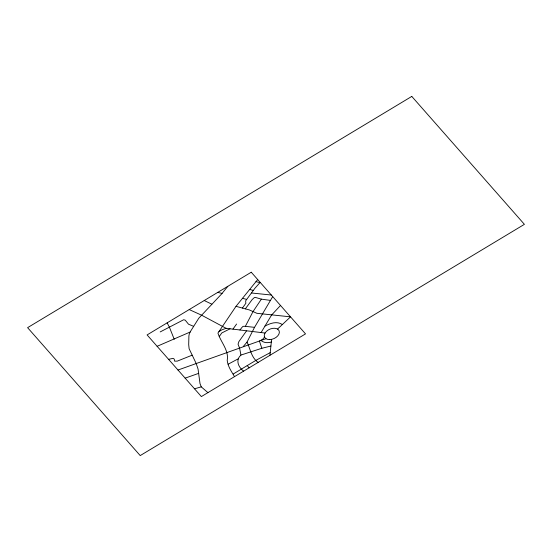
<?xml version="1.0" encoding="UTF-8"?>
<svg xmlns="http://www.w3.org/2000/svg" width="552" height="552" viewBox="0 0 552 552"><rect width="100%" height="100%" fill="white"/><g stroke="black" fill="none" stroke-linecap="round" stroke-linejoin="round"><path stroke-width="0.83" d="M269.935 355.309L271.598 339.356M270.901 346.042L261.827 348.284L240.934 355.067C235.166 360.07 238.478 367.391 243.625 371.144M239.92 329.986L242.494 326.777L243.273 326.308L245.35 326.342L252.995 311.618L261.379 299.136L270.535 300.412M243.26 346.532L247.034 342.074L254.472 327.453L272.709 296.603M261.089 332.559L271.549 315.088L280.513 305.47M264.525 337.099L262.814 339.149L260.827 340.342C263.725 342.923 267.748 343.171 271.315 342.033M257.694 279.547L235.966 306.388L217.936 333.104C220.793 342.185 229.114 350.334 227.203 360.449C227.955 366.604 231.474 371.524 234.517 376.623M219.241 336.582L221.752 332.98L230.074 328.785M232.951 329.137L236.594 324.024M246.475 330.952L238.857 341.647L238.064 344.207L239.63 348.319L240.934 355.067M242.418 308.071L245.847 303.324L245.654 300.902L246.482 299.688L254.92 288.268L260.185 282.382M236.021 306.325L245.329 308.865L252.112 299.639L254.32 297.597L255.224 297.376L261.379 299.136M227.803 286.336L221.732 293.83L198.789 318.214L190.564 331.29L189.384 333.491L188.894 335.892L188.701 344.662L189.136 348.774L196.174 363.464L198.051 369.033L200.024 383.668L201.259 386.855L207.918 392.638M277.539 329.075L290.538 316.855L256.866 313.301L249.394 309.941L245.329 308.865M218.916 331.655L221.807 329.882L226.092 328.302L265.043 333.035M233.261 373.994L256.107 360.242L270.211 352.638M228.155 364.21L238.416 358.717M160.19 331.924L183.671 319.739L185.23 320.153L188.515 324.197L193.662 326.363M157.12 346.304L190.164 332.035M264.981 326.053C270.314 323.272 276.787 320.878 282.376 324.528M192.158 355.177L177.295 361.118L174.625 361.16L174.246 359.097L173.059 358.338L168.595 359.345M185.148 378.148L198.72 373.338M177.992 370.026L265.96 338.7M194.532 388.808L201.259 386.855M271.315 295.023L251.65 293.008M245.35 326.342L254.541 327.343M217.736 292.401L222.083 293.395M255.976 281.61L259.916 282.686M249.649 289.441L253.506 290.497M242.5 298.294L246.682 299.432M189.205 309.568L201.715 315.247L226.092 328.302M204.226 300.529L211.864 304.2M258.108 362.422C251.16 357.475 250.442 349.05 247.034 342.074M247.213 365.596L249.159 367.811M167.146 322.851L169.423 327.232L174.211 339.238M259.357 340.853L261.827 348.284M411.785 96.414L27.6 327.66L140.215 455.586L524.4 224.34L411.785 96.414M251.25 272.226L147.094 334.919L201.37 396.577L305.525 333.884L251.25 272.226M269.749 339.583A7.935 5.147 -23.2 0 0 279.133 330.889A7.935 5.147 -23.2 0 0 266.506 331.283A7.935 5.147 -23.2 0 0 269.749 339.583"/></g></svg>
